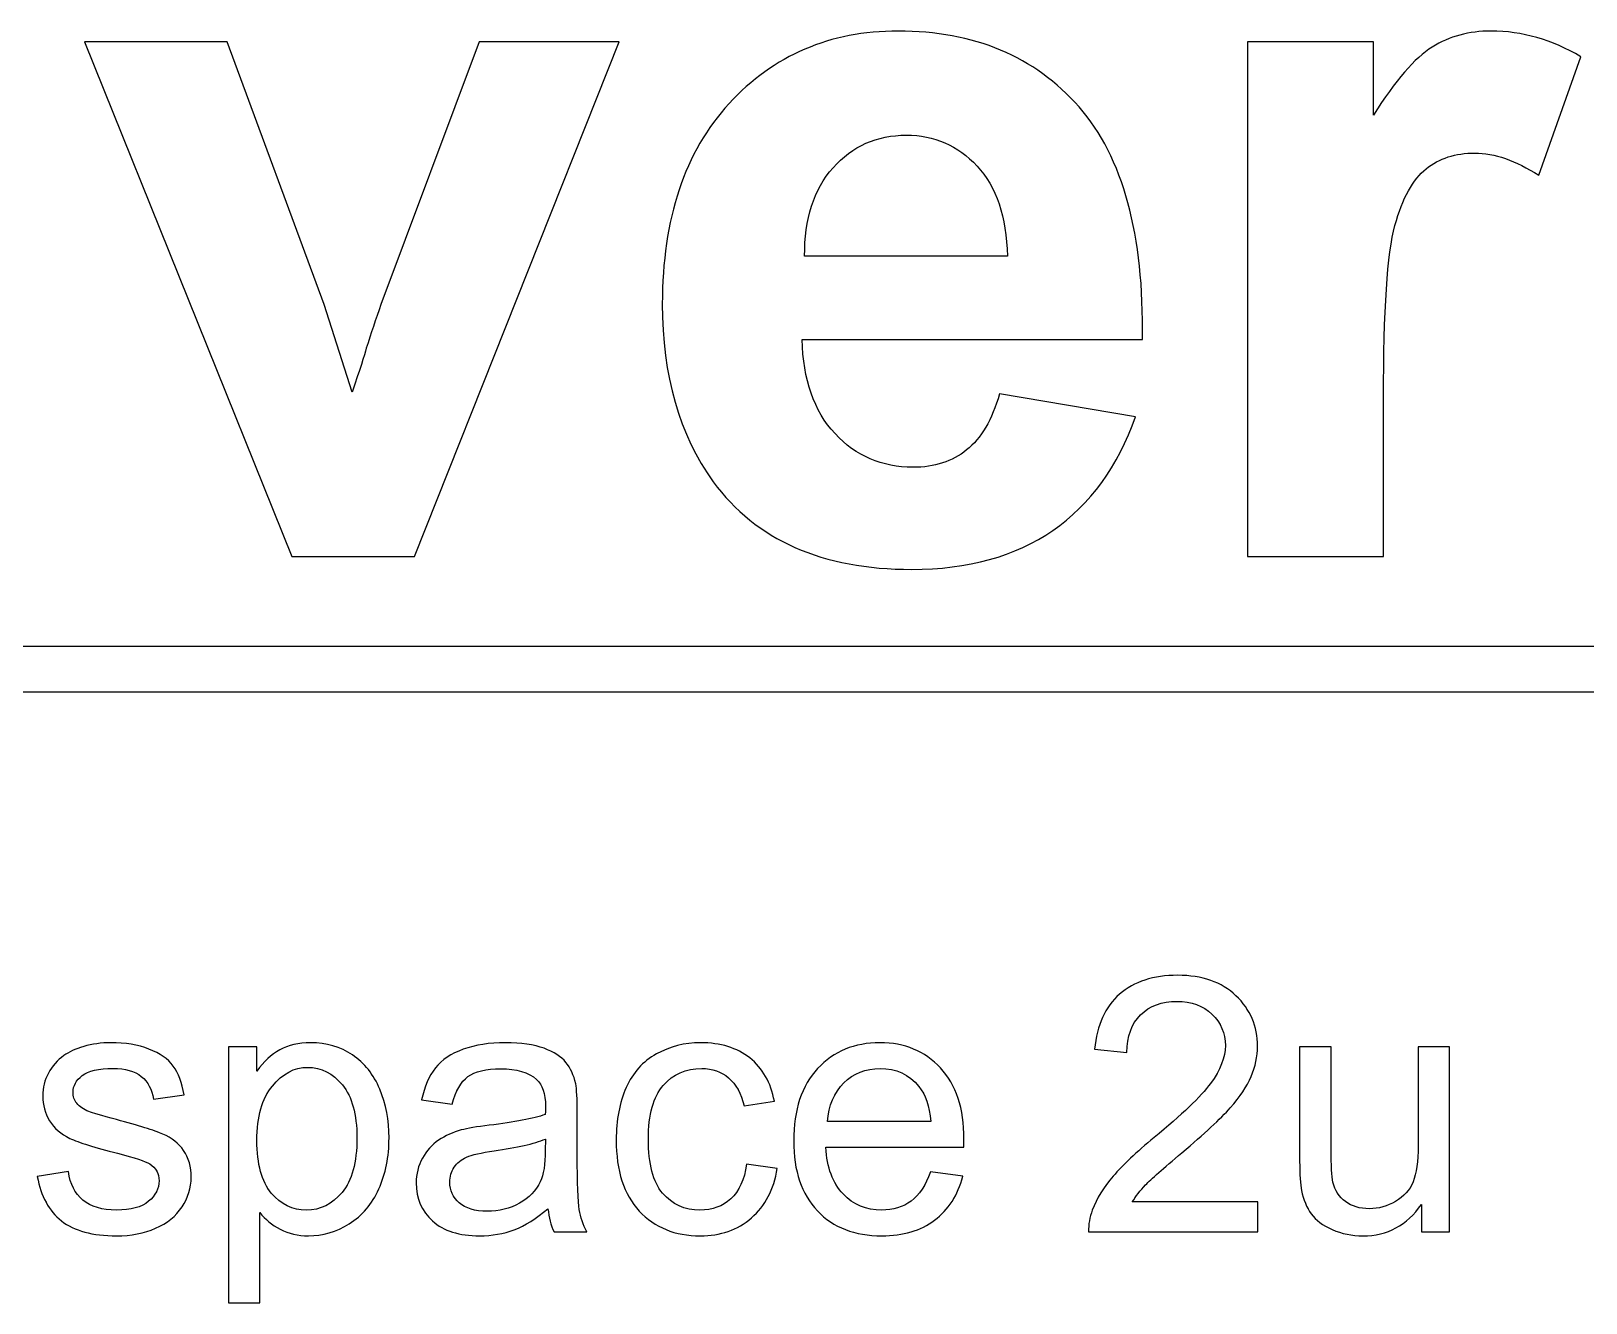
# Model space of a CAD drawing. Header units: millimetres. Extents: x -742 to 1487, y -1115 to 638.
# Drawn here: x 391.1 to 446.4, y -458.3 to -413 of the extents above; entities that cross this region are included whole.
import ezdxf

# ---------------------------------------------------------------- set-up
doc = ezdxf.new("R2010")
doc.units = ezdxf.units.MM
doc.layers.add('Layer 1', color=7, linetype='CONTINUOUS')

msp = doc.modelspace()

# ---------------------------------------------------------------- linework, layer by layer
at = {"layer": 'Layer 1', "color": 250}
for points, knots in [([(425.577, -425.922), (425.577, -425.922), (430.41, -426.733), (430.41, -426.733), (430.41, -426.733), (429.793, -428.503), (428.811, -429.849), (427.476, -430.778), (427.476, -430.778), (426.136, -431.701), (424.46, -432.166), (422.455, -432.166), (422.455, -432.166), (419.274, -432.166), (416.916, -431.125), (415.393, -429.044), (415.393, -429.044), (414.188, -427.374), (413.583, -425.269), (413.583, -422.723), (413.583, -422.723), (413.583, -419.689), (414.376, -417.308), (415.958, -415.591), (415.958, -415.591), (417.54, -413.869), (419.544, -413.01), (421.967, -413.01), (421.967, -413.01), (424.683, -413.01), (426.829, -413.91), (428.405, -415.709), (428.405, -415.709), (429.975, -417.508), (430.727, -420.266), (430.657, -423.982), (430.657, -423.982), (430.657, -423.982), (418.557, -423.982), (418.557, -423.982), (418.557, -423.982), (418.592, -425.416), (418.98, -426.533), (419.727, -427.333), (419.727, -427.333), (420.468, -428.133), (421.397, -428.532), (422.502, -428.532), (422.502, -428.532), (423.26, -428.532), (423.895, -428.327), (424.407, -427.915), (424.407, -427.915), (424.924, -427.503), (425.312, -426.839), (425.577, -425.922)], [0, 0, 0, 0, 0.066667, 0.066667, 0.066667, 0.066667, 0.133333, 0.133333, 0.133333, 0.133333, 0.2, 0.2, 0.2, 0.2, 0.266667, 0.266667, 0.266667, 0.266667, 0.333333, 0.333333, 0.333333, 0.333333, 0.4, 0.4, 0.4, 0.4, 0.466667, 0.466667, 0.466667, 0.466667, 0.533333, 0.533333, 0.533333, 0.533333, 0.6, 0.6, 0.6, 0.6, 0.666667, 0.666667, 0.666667, 0.666667, 0.733333, 0.733333, 0.733333, 0.733333, 0.8, 0.8, 0.8, 0.8, 0.866667, 0.866667, 0.866667, 0.866667, 1, 1, 1, 1]), ([(439.235, -431.707), (439.235, -431.707), (434.402, -431.707), (434.402, -431.707), (434.402, -431.707), (434.402, -431.707), (434.402, -413.398), (434.402, -413.398), (434.402, -413.398), (434.402, -413.398), (438.883, -413.398), (438.883, -413.398), (438.883, -413.398), (438.883, -413.398), (438.883, -415.997), (438.883, -415.997), (438.883, -415.997), (439.653, -414.768), (440.347, -413.963), (440.964, -413.58), (440.964, -413.58), (441.581, -413.198), (442.281, -413.01), (443.063, -413.01), (443.063, -413.01), (444.168, -413.01), (445.233, -413.316), (446.256, -413.922), (446.256, -413.922), (446.256, -413.922), (444.756, -418.143), (444.756, -418.143), (444.756, -418.143), (443.939, -417.614), (443.181, -417.349), (442.481, -417.349), (442.481, -417.349), (441.799, -417.349), (441.223, -417.537), (440.752, -417.908), (440.752, -417.908), (440.282, -418.284), (439.911, -418.954), (439.641, -419.93), (439.641, -419.93), (439.371, -420.906), (439.235, -422.953), (439.235, -426.063), (439.235, -426.063), (439.235, -426.063), (439.235, -431.707), (439.235, -431.707)], [0, 0, 0, 0, 0.071429, 0.071429, 0.071429, 0.071429, 0.142857, 0.142857, 0.142857, 0.142857, 0.214286, 0.214286, 0.214286, 0.214286, 0.285714, 0.285714, 0.285714, 0.285714, 0.357143, 0.357143, 0.357143, 0.357143, 0.428571, 0.428571, 0.428571, 0.428571, 0.5, 0.5, 0.5, 0.5, 0.571429, 0.571429, 0.571429, 0.571429, 0.642857, 0.642857, 0.642857, 0.642857, 0.714286, 0.714286, 0.714286, 0.714286, 0.785714, 0.785714, 0.785714, 0.785714, 0.857143, 0.857143, 0.857143, 0.857143, 1, 1, 1, 1]), ([(400.406, -431.707), (400.406, -431.707), (393.027, -413.398), (393.027, -413.398), (393.027, -413.398), (393.027, -413.398), (398.107, -413.398), (398.107, -413.398), (398.107, -413.398), (398.107, -413.398), (401.553, -422.741), (401.553, -422.741), (401.553, -422.741), (401.553, -422.741), (402.552, -425.863), (402.552, -425.863), (402.552, -425.863), (402.817, -425.069), (402.987, -424.546), (403.052, -424.293), (403.052, -424.293), (403.217, -423.776), (403.387, -423.258), (403.575, -422.741), (403.575, -422.741), (403.575, -422.741), (407.068, -413.398), (407.068, -413.398), (407.068, -413.398), (407.068, -413.398), (412.042, -413.398), (412.042, -413.398), (412.042, -413.398), (412.042, -413.398), (404.769, -431.707), (404.769, -431.707), (404.769, -431.707), (404.769, -431.707), (400.406, -431.707), (400.406, -431.707)], [0, 0, 0, 0, 0.090909, 0.090909, 0.090909, 0.090909, 0.181818, 0.181818, 0.181818, 0.181818, 0.272727, 0.272727, 0.272727, 0.272727, 0.363636, 0.363636, 0.363636, 0.363636, 0.454545, 0.454545, 0.454545, 0.454545, 0.545455, 0.545455, 0.545455, 0.545455, 0.636364, 0.636364, 0.636364, 0.636364, 0.727273, 0.727273, 0.727273, 0.727273, 0.818182, 0.818182, 0.818182, 0.818182, 1, 1, 1, 1]), ([(425.859, -421.018), (425.824, -419.613), (425.465, -418.543), (424.777, -417.814), (424.777, -417.814), (424.089, -417.079), (423.255, -416.714), (422.267, -416.714), (422.267, -416.714), (421.214, -416.714), (420.344, -417.102), (419.656, -417.873), (419.656, -417.873), (418.968, -418.643), (418.633, -419.695), (418.645, -421.018), (418.645, -421.018), (418.645, -421.018), (425.859, -421.018), (425.859, -421.018)], [0, 0, 0, 0, 0.166667, 0.166667, 0.166667, 0.166667, 0.333333, 0.333333, 0.333333, 0.333333, 0.5, 0.5, 0.5, 0.5, 0.666667, 0.666667, 0.666667, 0.666667, 1, 1, 1, 1]), ([(336.007, -434.914), (336.007, -434.914), (494.845, -434.914), (494.845, -434.914), (494.845, -434.914), (494.845, -434.914), (494.845, -436.518), (494.845, -436.518), (494.845, -436.518), (494.845, -436.518), (336.007, -436.518), (336.007, -436.518), (336.007, -436.518), (336.007, -436.518), (336.007, -434.914), (336.007, -434.914)], [0, 0, 0, 0, 0.2, 0.2, 0.2, 0.2, 0.4, 0.4, 0.4, 0.4, 0.6, 0.6, 0.6, 0.6, 1, 1, 1, 1]), ([(434.765, -454.673), (434.765, -454.673), (434.765, -455.74), (434.765, -455.74), (434.765, -455.74), (434.765, -455.74), (428.745, -455.74), (428.745, -455.74), (428.745, -455.74), (428.737, -455.471), (428.781, -455.213), (428.877, -454.963), (428.877, -454.963), (429.031, -454.555), (429.279, -454.151), (429.62, -453.755), (429.62, -453.755), (429.96, -453.359), (430.447, -452.902), (431.08, -452.383), (431.08, -452.383), (432.064, -451.572), (432.733, -450.931), (433.083, -450.457), (433.083, -450.457), (433.434, -449.983), (433.61, -449.534), (433.61, -449.111), (433.61, -449.111), (433.61, -448.668), (433.451, -448.296), (433.133, -447.991), (433.133, -447.991), (432.816, -447.688), (432.401, -447.536), (431.891, -447.536), (431.891, -447.536), (431.351, -447.536), (430.919, -447.697), (430.595, -448.019), (430.595, -448.019), (430.272, -448.338), (430.109, -448.783), (430.104, -449.352), (430.104, -449.352), (430.104, -449.352), (428.961, -449.238), (428.961, -449.238), (428.961, -449.238), (429.04, -448.383), (429.336, -447.731), (429.848, -447.282), (429.848, -447.282), (430.363, -446.833), (431.051, -446.609), (431.916, -446.609), (431.916, -446.609), (432.788, -446.609), (433.48, -446.85), (433.988, -447.335), (433.988, -447.335), (434.499, -447.82), (434.753, -448.421), (434.753, -449.136), (434.753, -449.136), (434.753, -449.5), (434.678, -449.858), (434.528, -450.209), (434.528, -450.209), (434.38, -450.563), (434.132, -450.933), (433.787, -451.323), (433.787, -451.323), (433.44, -451.71), (432.867, -452.246), (432.067, -452.923), (432.067, -452.923), (431.396, -453.486), (430.964, -453.867), (430.773, -454.068), (430.773, -454.068), (430.583, -454.269), (430.426, -454.47), (430.301, -454.673), (430.301, -454.673), (430.301, -454.673), (434.765, -454.673), (434.765, -454.673)], [0, 0, 0, 0, 0.043478, 0.043478, 0.043478, 0.043478, 0.086957, 0.086957, 0.086957, 0.086957, 0.130435, 0.130435, 0.130435, 0.130435, 0.173913, 0.173913, 0.173913, 0.173913, 0.217391, 0.217391, 0.217391, 0.217391, 0.26087, 0.26087, 0.26087, 0.26087, 0.304348, 0.304348, 0.304348, 0.304348, 0.347826, 0.347826, 0.347826, 0.347826, 0.391304, 0.391304, 0.391304, 0.391304, 0.434783, 0.434783, 0.434783, 0.434783, 0.478261, 0.478261, 0.478261, 0.478261, 0.521739, 0.521739, 0.521739, 0.521739, 0.565217, 0.565217, 0.565217, 0.565217, 0.608696, 0.608696, 0.608696, 0.608696, 0.652174, 0.652174, 0.652174, 0.652174, 0.695652, 0.695652, 0.695652, 0.695652, 0.73913, 0.73913, 0.73913, 0.73913, 0.782609, 0.782609, 0.782609, 0.782609, 0.826087, 0.826087, 0.826087, 0.826087, 0.869565, 0.869565, 0.869565, 0.869565, 0.913043, 0.913043, 0.913043, 0.913043, 1, 1, 1, 1]), ([(391.352, -453.772), (391.352, -453.772), (392.457, -453.594), (392.457, -453.594), (392.457, -453.594), (392.519, -454.036), (392.692, -454.375), (392.976, -454.612), (392.976, -454.612), (393.26, -454.847), (393.658, -454.965), (394.166, -454.965), (394.166, -454.965), (394.68, -454.965), (395.061, -454.862), (395.311, -454.652), (395.311, -454.652), (395.558, -454.445), (395.683, -454.199), (395.683, -453.918), (395.683, -453.918), (395.683, -453.666), (395.571, -453.467), (395.349, -453.323), (395.349, -453.323), (395.192, -453.223), (394.811, -453.099), (394.206, -452.944), (394.206, -452.944), (393.389, -452.739), (392.824, -452.561), (392.506, -452.411), (392.506, -452.411), (392.191, -452.258), (391.951, -452.051), (391.788, -451.784), (391.788, -451.784), (391.626, -451.52), (391.543, -451.225), (391.543, -450.904), (391.543, -450.904), (391.543, -450.609), (391.611, -450.338), (391.744, -450.089), (391.744, -450.089), (391.88, -449.839), (392.062, -449.631), (392.292, -449.466), (392.292, -449.466), (392.466, -449.339), (392.703, -449.231), (393.001, -449.142), (393.001, -449.142), (393.302, -449.054), (393.622, -449.009), (393.964, -449.009), (393.964, -449.009), (394.481, -449.009), (394.934, -449.083), (395.323, -449.234), (395.323, -449.234), (395.715, -449.382), (396.003, -449.585), (396.189, -449.839), (396.189, -449.839), (396.373, -450.095), (396.502, -450.436), (396.572, -450.863), (396.572, -450.863), (396.572, -450.863), (395.48, -451.016), (395.48, -451.016), (395.48, -451.016), (395.431, -450.673), (395.287, -450.404), (395.05, -450.211), (395.05, -450.211), (394.813, -450.019), (394.479, -449.924), (394.045, -449.924), (394.045, -449.924), (393.535, -449.924), (393.169, -450.008), (392.951, -450.178), (392.951, -450.178), (392.733, -450.347), (392.622, -450.546), (392.622, -450.772), (392.622, -450.772), (392.622, -450.916), (392.667, -451.047), (392.758, -451.164), (392.758, -451.164), (392.849, -451.282), (392.991, -451.382), (393.185, -451.46), (393.185, -451.46), (393.298, -451.503), (393.624, -451.598), (394.17, -451.746), (394.17, -451.746), (394.957, -451.956), (395.507, -452.129), (395.821, -452.262), (395.821, -452.262), (396.134, -452.396), (396.38, -452.593), (396.557, -452.847), (396.557, -452.847), (396.737, -453.103), (396.826, -453.42), (396.826, -453.801), (396.826, -453.801), (396.826, -454.172), (396.718, -454.521), (396.5, -454.849), (396.5, -454.849), (396.282, -455.177), (395.969, -455.431), (395.56, -455.611), (395.56, -455.611), (395.15, -455.791), (394.686, -455.88), (394.17, -455.88), (394.17, -455.88), (393.315, -455.88), (392.661, -455.702), (392.212, -455.349), (392.212, -455.349), (391.763, -454.993), (391.477, -454.468), (391.352, -453.772)], [0, 0, 0, 0, 0.029412, 0.029412, 0.029412, 0.029412, 0.058824, 0.058824, 0.058824, 0.058824, 0.088235, 0.088235, 0.088235, 0.088235, 0.117647, 0.117647, 0.117647, 0.117647, 0.147059, 0.147059, 0.147059, 0.147059, 0.176471, 0.176471, 0.176471, 0.176471, 0.205882, 0.205882, 0.205882, 0.205882, 0.235294, 0.235294, 0.235294, 0.235294, 0.264706, 0.264706, 0.264706, 0.264706, 0.294118, 0.294118, 0.294118, 0.294118, 0.323529, 0.323529, 0.323529, 0.323529, 0.352941, 0.352941, 0.352941, 0.352941, 0.382353, 0.382353, 0.382353, 0.382353, 0.411765, 0.411765, 0.411765, 0.411765, 0.441176, 0.441176, 0.441176, 0.441176, 0.470588, 0.470588, 0.470588, 0.470588, 0.5, 0.5, 0.5, 0.5, 0.529412, 0.529412, 0.529412, 0.529412, 0.558824, 0.558824, 0.558824, 0.558824, 0.588235, 0.588235, 0.588235, 0.588235, 0.617647, 0.617647, 0.617647, 0.617647, 0.647059, 0.647059, 0.647059, 0.647059, 0.676471, 0.676471, 0.676471, 0.676471, 0.705882, 0.705882, 0.705882, 0.705882, 0.735294, 0.735294, 0.735294, 0.735294, 0.764706, 0.764706, 0.764706, 0.764706, 0.794118, 0.794118, 0.794118, 0.794118, 0.823529, 0.823529, 0.823529, 0.823529, 0.852941, 0.852941, 0.852941, 0.852941, 0.882353, 0.882353, 0.882353, 0.882353, 0.911765, 0.911765, 0.911765, 0.911765, 0.941176, 0.941176, 0.941176, 0.941176, 1, 1, 1, 1]), ([(398.147, -458.267), (398.147, -458.267), (398.147, -449.149), (398.147, -449.149), (398.147, -449.149), (398.147, -449.149), (399.163, -449.149), (399.163, -449.149), (399.163, -449.149), (399.163, -449.149), (399.163, -450.015), (399.163, -450.015), (399.163, -450.015), (399.402, -449.68), (399.673, -449.428), (399.976, -449.261), (399.976, -449.261), (400.276, -449.094), (400.643, -449.009), (401.072, -449.009), (401.072, -449.009), (401.635, -449.009), (402.131, -449.153), (402.56, -449.443), (402.56, -449.443), (402.99, -449.731), (403.314, -450.139), (403.534, -450.664), (403.534, -450.664), (403.752, -451.191), (403.862, -451.767), (403.862, -452.396), (403.862, -452.396), (403.862, -453.067), (403.741, -453.672), (403.5, -454.212), (403.5, -454.212), (403.259, -454.75), (402.907, -455.162), (402.446, -455.45), (402.446, -455.45), (401.987, -455.736), (401.502, -455.88), (400.994, -455.88), (400.994, -455.88), (400.621, -455.88), (400.287, -455.802), (399.993, -455.645), (399.993, -455.645), (399.696, -455.488), (399.455, -455.291), (399.265, -455.052), (399.265, -455.052), (399.265, -455.052), (399.265, -458.267), (399.265, -458.267), (399.265, -458.267), (399.265, -458.267), (398.147, -458.267), (398.147, -458.267)], [0, 0, 0, 0, 0.0625, 0.0625, 0.0625, 0.0625, 0.125, 0.125, 0.125, 0.125, 0.1875, 0.1875, 0.1875, 0.1875, 0.25, 0.25, 0.25, 0.25, 0.3125, 0.3125, 0.3125, 0.3125, 0.375, 0.375, 0.375, 0.375, 0.4375, 0.4375, 0.4375, 0.4375, 0.5, 0.5, 0.5, 0.5, 0.5625, 0.5625, 0.5625, 0.5625, 0.625, 0.625, 0.625, 0.625, 0.6875, 0.6875, 0.6875, 0.6875, 0.75, 0.75, 0.75, 0.75, 0.8125, 0.8125, 0.8125, 0.8125, 0.875, 0.875, 0.875, 0.875, 1, 1, 1, 1]), ([(409.516, -454.915), (409.101, -455.268), (408.701, -455.516), (408.318, -455.662), (408.318, -455.662), (407.934, -455.808), (407.524, -455.88), (407.084, -455.88), (407.084, -455.88), (406.36, -455.88), (405.803, -455.704), (405.413, -455.351), (405.413, -455.351), (405.024, -454.999), (404.829, -454.548), (404.829, -454), (404.829, -454), (404.829, -453.679), (404.903, -453.384), (405.049, -453.118), (405.049, -453.118), (405.198, -452.851), (405.39, -452.639), (405.627, -452.478), (405.627, -452.478), (405.866, -452.317), (406.133, -452.195), (406.432, -452.112), (406.432, -452.112), (406.652, -452.055), (406.984, -452), (407.426, -451.945), (407.426, -451.945), (408.328, -451.839), (408.995, -451.71), (409.42, -451.562), (409.42, -451.562), (409.425, -451.409), (409.427, -451.312), (409.427, -451.272), (409.427, -451.272), (409.427, -450.819), (409.321, -450.499), (409.109, -450.313), (409.109, -450.313), (408.823, -450.061), (408.398, -449.936), (407.835, -449.936), (407.835, -449.936), (407.308, -449.936), (406.918, -450.029), (406.669, -450.214), (406.669, -450.214), (406.417, -450.398), (406.233, -450.724), (406.112, -451.194), (406.112, -451.194), (406.112, -451.194), (405.02, -451.041), (405.02, -451.041), (405.02, -451.041), (405.119, -450.573), (405.282, -450.194), (405.511, -449.907), (405.511, -449.907), (405.739, -449.619), (406.07, -449.399), (406.501, -449.242), (406.501, -449.242), (406.931, -449.087), (407.433, -449.009), (408, -449.009), (408, -449.009), (408.563, -449.009), (409.022, -449.075), (409.376, -449.208), (409.376, -449.208), (409.727, -449.341), (409.988, -449.507), (410.153, -449.708), (410.153, -449.708), (410.318, -449.909), (410.434, -450.163), (410.502, -450.47), (410.502, -450.47), (410.538, -450.66), (410.557, -451.003), (410.557, -451.496), (410.557, -451.496), (410.557, -451.496), (410.557, -452.978), (410.557, -452.978), (410.557, -452.978), (410.557, -454.013), (410.58, -454.667), (410.627, -454.944), (410.627, -454.944), (410.671, -455.222), (410.764, -455.486), (410.9, -455.74), (410.9, -455.74), (410.9, -455.74), (409.731, -455.74), (409.731, -455.74), (409.731, -455.74), (409.619, -455.505), (409.547, -455.23), (409.516, -454.915)], [0, 0, 0, 0, 0.035714, 0.035714, 0.035714, 0.035714, 0.071429, 0.071429, 0.071429, 0.071429, 0.107143, 0.107143, 0.107143, 0.107143, 0.142857, 0.142857, 0.142857, 0.142857, 0.178571, 0.178571, 0.178571, 0.178571, 0.214286, 0.214286, 0.214286, 0.214286, 0.25, 0.25, 0.25, 0.25, 0.285714, 0.285714, 0.285714, 0.285714, 0.321429, 0.321429, 0.321429, 0.321429, 0.357143, 0.357143, 0.357143, 0.357143, 0.392857, 0.392857, 0.392857, 0.392857, 0.428571, 0.428571, 0.428571, 0.428571, 0.464286, 0.464286, 0.464286, 0.464286, 0.5, 0.5, 0.5, 0.5, 0.535714, 0.535714, 0.535714, 0.535714, 0.571429, 0.571429, 0.571429, 0.571429, 0.607143, 0.607143, 0.607143, 0.607143, 0.642857, 0.642857, 0.642857, 0.642857, 0.678571, 0.678571, 0.678571, 0.678571, 0.714286, 0.714286, 0.714286, 0.714286, 0.75, 0.75, 0.75, 0.75, 0.785714, 0.785714, 0.785714, 0.785714, 0.821429, 0.821429, 0.821429, 0.821429, 0.857143, 0.857143, 0.857143, 0.857143, 0.892857, 0.892857, 0.892857, 0.892857, 0.928571, 0.928571, 0.928571, 0.928571, 1, 1, 1, 1]), ([(416.579, -453.327), (416.579, -453.327), (417.671, -453.48), (417.671, -453.48), (417.671, -453.48), (417.55, -454.231), (417.246, -454.817), (416.752, -455.243), (416.752, -455.243), (416.259, -455.668), (415.652, -455.88), (414.934, -455.88), (414.934, -455.88), (414.035, -455.88), (413.311, -455.586), (412.765, -454.997), (412.765, -454.997), (412.216, -454.409), (411.943, -453.566), (411.943, -452.47), (411.943, -452.47), (411.943, -451.759), (412.062, -451.139), (412.297, -450.605), (412.297, -450.605), (412.532, -450.074), (412.89, -449.674), (413.372, -449.409), (413.372, -449.409), (413.853, -449.142), (414.375, -449.009), (414.943, -449.009), (414.943, -449.009), (415.656, -449.009), (416.242, -449.189), (416.695, -449.551), (416.695, -449.551), (417.15, -449.913), (417.442, -450.427), (417.569, -451.092), (417.569, -451.092), (417.569, -451.092), (416.49, -451.257), (416.49, -451.257), (416.49, -451.257), (416.386, -450.815), (416.204, -450.482), (415.94, -450.258), (415.94, -450.258), (415.677, -450.036), (415.36, -449.924), (414.987, -449.924), (414.987, -449.924), (414.424, -449.924), (413.967, -450.125), (413.613, -450.527), (413.613, -450.527), (413.262, -450.931), (413.086, -451.566), (413.086, -452.438), (413.086, -452.438), (413.086, -453.323), (413.256, -453.964), (413.594, -454.364), (413.594, -454.364), (413.935, -454.764), (414.378, -454.965), (414.922, -454.965), (414.922, -454.965), (415.362, -454.965), (415.728, -454.832), (416.02, -454.563), (416.02, -454.563), (416.314, -454.297), (416.501, -453.884), (416.579, -453.327)], [0, 0, 0, 0, 0.05, 0.05, 0.05, 0.05, 0.1, 0.1, 0.1, 0.1, 0.15, 0.15, 0.15, 0.15, 0.2, 0.2, 0.2, 0.2, 0.25, 0.25, 0.25, 0.25, 0.3, 0.3, 0.3, 0.3, 0.35, 0.35, 0.35, 0.35, 0.4, 0.4, 0.4, 0.4, 0.45, 0.45, 0.45, 0.45, 0.5, 0.5, 0.5, 0.5, 0.55, 0.55, 0.55, 0.55, 0.6, 0.6, 0.6, 0.6, 0.65, 0.65, 0.65, 0.65, 0.7, 0.7, 0.7, 0.7, 0.75, 0.75, 0.75, 0.75, 0.8, 0.8, 0.8, 0.8, 0.85, 0.85, 0.85, 0.85, 0.9, 0.9, 0.9, 0.9, 1, 1, 1, 1]), ([(423.119, -453.607), (423.119, -453.607), (424.275, -453.759), (424.275, -453.759), (424.275, -453.759), (424.095, -454.43), (423.759, -454.953), (423.268, -455.323), (423.268, -455.323), (422.776, -455.694), (422.15, -455.88), (421.386, -455.88), (421.386, -455.88), (420.425, -455.88), (419.663, -455.584), (419.1, -454.991), (419.1, -454.991), (418.537, -454.4), (418.255, -453.568), (418.255, -452.5), (418.255, -452.5), (418.255, -451.395), (418.539, -450.535), (419.108, -449.926), (419.108, -449.926), (419.678, -449.314), (420.416, -449.009), (421.324, -449.009), (421.324, -449.009), (422.203, -449.009), (422.92, -449.308), (423.477, -449.907), (423.477, -449.907), (424.034, -450.506), (424.313, -451.348), (424.313, -452.434), (424.313, -452.434), (424.313, -452.5), (424.311, -452.599), (424.307, -452.73), (424.307, -452.73), (424.307, -452.73), (419.398, -452.73), (419.398, -452.73), (419.398, -452.73), (419.441, -453.452), (419.644, -454.007), (420.012, -454.39), (420.012, -454.39), (420.378, -454.773), (420.838, -454.965), (421.386, -454.965), (421.386, -454.965), (421.794, -454.965), (422.144, -454.857), (422.431, -454.642), (422.431, -454.642), (422.721, -454.426), (422.95, -454.081), (423.119, -453.607)], [0, 0, 0, 0, 0.0625, 0.0625, 0.0625, 0.0625, 0.125, 0.125, 0.125, 0.125, 0.1875, 0.1875, 0.1875, 0.1875, 0.25, 0.25, 0.25, 0.25, 0.3125, 0.3125, 0.3125, 0.3125, 0.375, 0.375, 0.375, 0.375, 0.4375, 0.4375, 0.4375, 0.4375, 0.5, 0.5, 0.5, 0.5, 0.5625, 0.5625, 0.5625, 0.5625, 0.625, 0.625, 0.625, 0.625, 0.6875, 0.6875, 0.6875, 0.6875, 0.75, 0.75, 0.75, 0.75, 0.8125, 0.8125, 0.8125, 0.8125, 0.875, 0.875, 0.875, 0.875, 1, 1, 1, 1]), ([(440.584, -455.74), (440.584, -455.74), (440.584, -454.76), (440.584, -454.76), (440.584, -454.76), (440.072, -455.507), (439.377, -455.88), (438.499, -455.88), (438.499, -455.88), (438.112, -455.88), (437.75, -455.806), (437.413, -455.658), (437.413, -455.658), (437.077, -455.507), (436.827, -455.321), (436.664, -455.097), (436.664, -455.097), (436.501, -454.87), (436.387, -454.595), (436.321, -454.269), (436.321, -454.269), (436.277, -454.049), (436.253, -453.702), (436.253, -453.228), (436.253, -453.228), (436.253, -453.228), (436.253, -449.149), (436.253, -449.149), (436.253, -449.149), (436.253, -449.149), (437.371, -449.149), (437.371, -449.149), (437.371, -449.149), (437.371, -449.149), (437.371, -452.796), (437.371, -452.796), (437.371, -452.796), (437.371, -453.378), (437.394, -453.772), (437.439, -453.973), (437.439, -453.973), (437.508, -454.267), (437.657, -454.496), (437.885, -454.663), (437.885, -454.663), (438.112, -454.83), (438.391, -454.915), (438.726, -454.915), (438.726, -454.915), (439.06, -454.915), (439.373, -454.83), (439.665, -454.659), (439.665, -454.659), (439.957, -454.487), (440.165, -454.252), (440.288, -453.958), (440.288, -453.958), (440.408, -453.664), (440.47, -453.234), (440.47, -452.673), (440.47, -452.673), (440.47, -452.673), (440.47, -449.149), (440.47, -449.149), (440.47, -449.149), (440.47, -449.149), (441.587, -449.149), (441.587, -449.149), (441.587, -449.149), (441.587, -449.149), (441.587, -455.74), (441.587, -455.74), (441.587, -455.74), (441.587, -455.74), (440.584, -455.74), (440.584, -455.74)], [0, 0, 0, 0, 0.05, 0.05, 0.05, 0.05, 0.1, 0.1, 0.1, 0.1, 0.15, 0.15, 0.15, 0.15, 0.2, 0.2, 0.2, 0.2, 0.25, 0.25, 0.25, 0.25, 0.3, 0.3, 0.3, 0.3, 0.35, 0.35, 0.35, 0.35, 0.4, 0.4, 0.4, 0.4, 0.45, 0.45, 0.45, 0.45, 0.5, 0.5, 0.5, 0.5, 0.55, 0.55, 0.55, 0.55, 0.6, 0.6, 0.6, 0.6, 0.65, 0.65, 0.65, 0.65, 0.7, 0.7, 0.7, 0.7, 0.75, 0.75, 0.75, 0.75, 0.8, 0.8, 0.8, 0.8, 0.85, 0.85, 0.85, 0.85, 0.9, 0.9, 0.9, 0.9, 1, 1, 1, 1]), ([(399.163, -452.485), (399.163, -453.329), (399.334, -453.954), (399.675, -454.358), (399.675, -454.358), (400.018, -454.762), (400.433, -454.965), (400.92, -454.965), (400.92, -454.965), (401.415, -454.965), (401.838, -454.756), (402.19, -454.337), (402.19, -454.337), (402.543, -453.918), (402.719, -453.27), (402.719, -452.392), (402.719, -452.392), (402.719, -451.553), (402.548, -450.927), (402.202, -450.51), (402.202, -450.51), (401.857, -450.093), (401.447, -449.885), (400.968, -449.885), (400.968, -449.885), (400.494, -449.885), (400.075, -450.108), (399.711, -450.55), (399.711, -450.55), (399.345, -450.995), (399.163, -451.638), (399.163, -452.485)], [0, 0, 0, 0, 0.111111, 0.111111, 0.111111, 0.111111, 0.222222, 0.222222, 0.222222, 0.222222, 0.333333, 0.333333, 0.333333, 0.333333, 0.444444, 0.444444, 0.444444, 0.444444, 0.555556, 0.555556, 0.555556, 0.555556, 0.666667, 0.666667, 0.666667, 0.666667, 0.777778, 0.777778, 0.777778, 0.777778, 1, 1, 1, 1]), ([(419.462, -451.816), (419.462, -451.816), (423.132, -451.816), (423.132, -451.816), (423.132, -451.816), (423.083, -451.261), (422.942, -450.846), (422.711, -450.569), (422.711, -450.569), (422.357, -450.139), (421.896, -449.924), (421.331, -449.924), (421.331, -449.924), (420.819, -449.924), (420.389, -450.095), (420.04, -450.438), (420.04, -450.438), (419.692, -450.781), (419.5, -451.24), (419.462, -451.816)], [0, 0, 0, 0, 0.166667, 0.166667, 0.166667, 0.166667, 0.333333, 0.333333, 0.333333, 0.333333, 0.5, 0.5, 0.5, 0.5, 0.666667, 0.666667, 0.666667, 0.666667, 1, 1, 1, 1]), ([(409.427, -452.438), (409.02, -452.603), (408.411, -452.743), (407.598, -452.857), (407.598, -452.857), (407.136, -452.923), (406.81, -452.997), (406.62, -453.079), (406.62, -453.079), (406.429, -453.162), (406.283, -453.283), (406.18, -453.439), (406.18, -453.439), (406.076, -453.598), (406.023, -453.774), (406.023, -453.968), (406.023, -453.968), (406.023, -454.263), (406.135, -454.51), (406.362, -454.707), (406.362, -454.707), (406.588, -454.904), (406.918, -455.004), (407.352, -455.004), (407.352, -455.004), (407.782, -455.004), (408.165, -454.91), (408.502, -454.722), (408.502, -454.722), (408.836, -454.536), (409.084, -454.28), (409.24, -453.956), (409.24, -453.956), (409.361, -453.704), (409.42, -453.333), (409.42, -452.845), (409.42, -452.845), (409.42, -452.845), (409.427, -452.438), (409.427, -452.438)], [0, 0, 0, 0, 0.090909, 0.090909, 0.090909, 0.090909, 0.181818, 0.181818, 0.181818, 0.181818, 0.272727, 0.272727, 0.272727, 0.272727, 0.363636, 0.363636, 0.363636, 0.363636, 0.454545, 0.454545, 0.454545, 0.454545, 0.545455, 0.545455, 0.545455, 0.545455, 0.636364, 0.636364, 0.636364, 0.636364, 0.727273, 0.727273, 0.727273, 0.727273, 0.818182, 0.818182, 0.818182, 0.818182, 1, 1, 1, 1])]:
    msp.add_open_spline(points, degree=3, knots=knots, dxfattribs=at)
at = {"layer": 'Layer 1', "color": 250, "lineweight": 9}
for points, knots in [([(434.765, -454.673), (434.765, -454.673), (434.765, -455.74), (434.765, -455.74), (434.765, -455.74), (434.765, -455.74), (428.745, -455.74), (428.745, -455.74), (428.745, -455.74), (428.737, -455.471), (428.781, -455.213), (428.877, -454.963), (428.877, -454.963), (429.031, -454.555), (429.279, -454.151), (429.62, -453.755), (429.62, -453.755), (429.96, -453.359), (430.447, -452.902), (431.08, -452.383), (431.08, -452.383), (432.064, -451.572), (432.733, -450.931), (433.083, -450.457), (433.083, -450.457), (433.434, -449.983), (433.61, -449.534), (433.61, -449.111), (433.61, -449.111), (433.61, -448.668), (433.451, -448.296), (433.133, -447.991), (433.133, -447.991), (432.816, -447.688), (432.401, -447.536), (431.891, -447.536), (431.891, -447.536), (431.351, -447.536), (430.919, -447.697), (430.595, -448.019), (430.595, -448.019), (430.272, -448.338), (430.109, -448.783), (430.104, -449.352), (430.104, -449.352), (430.104, -449.352), (428.961, -449.238), (428.961, -449.238), (428.961, -449.238), (429.04, -448.383), (429.336, -447.731), (429.848, -447.282), (429.848, -447.282), (430.363, -446.833), (431.051, -446.609), (431.916, -446.609), (431.916, -446.609), (432.788, -446.609), (433.48, -446.85), (433.988, -447.335), (433.988, -447.335), (434.499, -447.82), (434.753, -448.421), (434.753, -449.136), (434.753, -449.136), (434.753, -449.5), (434.678, -449.858), (434.528, -450.209), (434.528, -450.209), (434.38, -450.563), (434.132, -450.933), (433.787, -451.323), (433.787, -451.323), (433.44, -451.71), (432.867, -452.246), (432.067, -452.923), (432.067, -452.923), (431.396, -453.486), (430.964, -453.867), (430.773, -454.068), (430.773, -454.068), (430.583, -454.269), (430.426, -454.47), (430.301, -454.673), (430.301, -454.673), (430.301, -454.673), (434.765, -454.673), (434.765, -454.673)], [0, 0, 0, 0, 0.043478, 0.043478, 0.043478, 0.043478, 0.086957, 0.086957, 0.086957, 0.086957, 0.130435, 0.130435, 0.130435, 0.130435, 0.173913, 0.173913, 0.173913, 0.173913, 0.217391, 0.217391, 0.217391, 0.217391, 0.26087, 0.26087, 0.26087, 0.26087, 0.304348, 0.304348, 0.304348, 0.304348, 0.347826, 0.347826, 0.347826, 0.347826, 0.391304, 0.391304, 0.391304, 0.391304, 0.434783, 0.434783, 0.434783, 0.434783, 0.478261, 0.478261, 0.478261, 0.478261, 0.521739, 0.521739, 0.521739, 0.521739, 0.565217, 0.565217, 0.565217, 0.565217, 0.608696, 0.608696, 0.608696, 0.608696, 0.652174, 0.652174, 0.652174, 0.652174, 0.695652, 0.695652, 0.695652, 0.695652, 0.73913, 0.73913, 0.73913, 0.73913, 0.782609, 0.782609, 0.782609, 0.782609, 0.826087, 0.826087, 0.826087, 0.826087, 0.869565, 0.869565, 0.869565, 0.869565, 0.913043, 0.913043, 0.913043, 0.913043, 1, 1, 1, 1]), ([(391.352, -453.772), (391.352, -453.772), (392.457, -453.594), (392.457, -453.594), (392.457, -453.594), (392.519, -454.036), (392.692, -454.375), (392.976, -454.612), (392.976, -454.612), (393.26, -454.847), (393.658, -454.965), (394.166, -454.965), (394.166, -454.965), (394.68, -454.965), (395.061, -454.862), (395.311, -454.652), (395.311, -454.652), (395.558, -454.445), (395.683, -454.199), (395.683, -453.918), (395.683, -453.918), (395.683, -453.666), (395.571, -453.467), (395.349, -453.323), (395.349, -453.323), (395.192, -453.223), (394.811, -453.099), (394.206, -452.944), (394.206, -452.944), (393.389, -452.739), (392.824, -452.561), (392.506, -452.411), (392.506, -452.411), (392.191, -452.258), (391.951, -452.051), (391.788, -451.784), (391.788, -451.784), (391.626, -451.52), (391.543, -451.225), (391.543, -450.904), (391.543, -450.904), (391.543, -450.609), (391.611, -450.338), (391.744, -450.089), (391.744, -450.089), (391.88, -449.839), (392.062, -449.631), (392.292, -449.466), (392.292, -449.466), (392.466, -449.339), (392.703, -449.231), (393.001, -449.142), (393.001, -449.142), (393.302, -449.054), (393.622, -449.009), (393.964, -449.009), (393.964, -449.009), (394.481, -449.009), (394.934, -449.083), (395.323, -449.234), (395.323, -449.234), (395.715, -449.382), (396.003, -449.585), (396.189, -449.839), (396.189, -449.839), (396.373, -450.095), (396.502, -450.436), (396.572, -450.863), (396.572, -450.863), (396.572, -450.863), (395.48, -451.016), (395.48, -451.016), (395.48, -451.016), (395.431, -450.673), (395.287, -450.404), (395.05, -450.211), (395.05, -450.211), (394.813, -450.019), (394.479, -449.924), (394.045, -449.924), (394.045, -449.924), (393.535, -449.924), (393.169, -450.008), (392.951, -450.178), (392.951, -450.178), (392.733, -450.347), (392.622, -450.546), (392.622, -450.772), (392.622, -450.772), (392.622, -450.916), (392.667, -451.047), (392.758, -451.164), (392.758, -451.164), (392.849, -451.282), (392.991, -451.382), (393.185, -451.46), (393.185, -451.46), (393.298, -451.503), (393.624, -451.598), (394.17, -451.746), (394.17, -451.746), (394.957, -451.956), (395.507, -452.129), (395.821, -452.262), (395.821, -452.262), (396.134, -452.396), (396.38, -452.593), (396.557, -452.847), (396.557, -452.847), (396.737, -453.103), (396.826, -453.42), (396.826, -453.801), (396.826, -453.801), (396.826, -454.172), (396.718, -454.521), (396.5, -454.849), (396.5, -454.849), (396.282, -455.177), (395.969, -455.431), (395.56, -455.611), (395.56, -455.611), (395.15, -455.791), (394.686, -455.88), (394.17, -455.88), (394.17, -455.88), (393.315, -455.88), (392.661, -455.702), (392.212, -455.349), (392.212, -455.349), (391.763, -454.993), (391.477, -454.468), (391.352, -453.772)], [0, 0, 0, 0, 0.029412, 0.029412, 0.029412, 0.029412, 0.058824, 0.058824, 0.058824, 0.058824, 0.088235, 0.088235, 0.088235, 0.088235, 0.117647, 0.117647, 0.117647, 0.117647, 0.147059, 0.147059, 0.147059, 0.147059, 0.176471, 0.176471, 0.176471, 0.176471, 0.205882, 0.205882, 0.205882, 0.205882, 0.235294, 0.235294, 0.235294, 0.235294, 0.264706, 0.264706, 0.264706, 0.264706, 0.294118, 0.294118, 0.294118, 0.294118, 0.323529, 0.323529, 0.323529, 0.323529, 0.352941, 0.352941, 0.352941, 0.352941, 0.382353, 0.382353, 0.382353, 0.382353, 0.411765, 0.411765, 0.411765, 0.411765, 0.441176, 0.441176, 0.441176, 0.441176, 0.470588, 0.470588, 0.470588, 0.470588, 0.5, 0.5, 0.5, 0.5, 0.529412, 0.529412, 0.529412, 0.529412, 0.558824, 0.558824, 0.558824, 0.558824, 0.588235, 0.588235, 0.588235, 0.588235, 0.617647, 0.617647, 0.617647, 0.617647, 0.647059, 0.647059, 0.647059, 0.647059, 0.676471, 0.676471, 0.676471, 0.676471, 0.705882, 0.705882, 0.705882, 0.705882, 0.735294, 0.735294, 0.735294, 0.735294, 0.764706, 0.764706, 0.764706, 0.764706, 0.794118, 0.794118, 0.794118, 0.794118, 0.823529, 0.823529, 0.823529, 0.823529, 0.852941, 0.852941, 0.852941, 0.852941, 0.882353, 0.882353, 0.882353, 0.882353, 0.911765, 0.911765, 0.911765, 0.911765, 0.941176, 0.941176, 0.941176, 0.941176, 1, 1, 1, 1]), ([(398.147, -458.267), (398.147, -458.267), (398.147, -449.149), (398.147, -449.149), (398.147, -449.149), (398.147, -449.149), (399.163, -449.149), (399.163, -449.149), (399.163, -449.149), (399.163, -449.149), (399.163, -450.015), (399.163, -450.015), (399.163, -450.015), (399.402, -449.68), (399.673, -449.428), (399.976, -449.261), (399.976, -449.261), (400.276, -449.094), (400.643, -449.009), (401.072, -449.009), (401.072, -449.009), (401.635, -449.009), (402.131, -449.153), (402.56, -449.443), (402.56, -449.443), (402.99, -449.731), (403.314, -450.139), (403.534, -450.664), (403.534, -450.664), (403.752, -451.191), (403.862, -451.767), (403.862, -452.396), (403.862, -452.396), (403.862, -453.067), (403.741, -453.672), (403.5, -454.212), (403.5, -454.212), (403.259, -454.75), (402.907, -455.162), (402.446, -455.45), (402.446, -455.45), (401.987, -455.736), (401.502, -455.88), (400.994, -455.88), (400.994, -455.88), (400.621, -455.88), (400.287, -455.802), (399.993, -455.645), (399.993, -455.645), (399.696, -455.488), (399.455, -455.291), (399.265, -455.052), (399.265, -455.052), (399.265, -455.052), (399.265, -458.267), (399.265, -458.267), (399.265, -458.267), (399.265, -458.267), (398.147, -458.267), (398.147, -458.267)], [0, 0, 0, 0, 0.0625, 0.0625, 0.0625, 0.0625, 0.125, 0.125, 0.125, 0.125, 0.1875, 0.1875, 0.1875, 0.1875, 0.25, 0.25, 0.25, 0.25, 0.3125, 0.3125, 0.3125, 0.3125, 0.375, 0.375, 0.375, 0.375, 0.4375, 0.4375, 0.4375, 0.4375, 0.5, 0.5, 0.5, 0.5, 0.5625, 0.5625, 0.5625, 0.5625, 0.625, 0.625, 0.625, 0.625, 0.6875, 0.6875, 0.6875, 0.6875, 0.75, 0.75, 0.75, 0.75, 0.8125, 0.8125, 0.8125, 0.8125, 0.875, 0.875, 0.875, 0.875, 1, 1, 1, 1]), ([(409.516, -454.915), (409.101, -455.268), (408.701, -455.516), (408.318, -455.662), (408.318, -455.662), (407.934, -455.808), (407.524, -455.88), (407.084, -455.88), (407.084, -455.88), (406.36, -455.88), (405.803, -455.704), (405.413, -455.351), (405.413, -455.351), (405.024, -454.999), (404.829, -454.548), (404.829, -454), (404.829, -454), (404.829, -453.679), (404.903, -453.384), (405.049, -453.118), (405.049, -453.118), (405.198, -452.851), (405.39, -452.639), (405.627, -452.478), (405.627, -452.478), (405.866, -452.317), (406.133, -452.195), (406.432, -452.112), (406.432, -452.112), (406.652, -452.055), (406.984, -452), (407.426, -451.945), (407.426, -451.945), (408.328, -451.839), (408.995, -451.71), (409.42, -451.562), (409.42, -451.562), (409.425, -451.409), (409.427, -451.312), (409.427, -451.272), (409.427, -451.272), (409.427, -450.819), (409.321, -450.499), (409.109, -450.313), (409.109, -450.313), (408.823, -450.061), (408.398, -449.936), (407.835, -449.936), (407.835, -449.936), (407.308, -449.936), (406.918, -450.029), (406.669, -450.214), (406.669, -450.214), (406.417, -450.398), (406.233, -450.724), (406.112, -451.194), (406.112, -451.194), (406.112, -451.194), (405.02, -451.041), (405.02, -451.041), (405.02, -451.041), (405.119, -450.573), (405.282, -450.194), (405.511, -449.907), (405.511, -449.907), (405.739, -449.619), (406.07, -449.399), (406.501, -449.242), (406.501, -449.242), (406.931, -449.087), (407.433, -449.009), (408, -449.009), (408, -449.009), (408.563, -449.009), (409.022, -449.075), (409.376, -449.208), (409.376, -449.208), (409.727, -449.341), (409.988, -449.507), (410.153, -449.708), (410.153, -449.708), (410.318, -449.909), (410.434, -450.163), (410.502, -450.47), (410.502, -450.47), (410.538, -450.66), (410.557, -451.003), (410.557, -451.496), (410.557, -451.496), (410.557, -451.496), (410.557, -452.978), (410.557, -452.978), (410.557, -452.978), (410.557, -454.013), (410.58, -454.667), (410.627, -454.944), (410.627, -454.944), (410.671, -455.222), (410.764, -455.486), (410.9, -455.74), (410.9, -455.74), (410.9, -455.74), (409.731, -455.74), (409.731, -455.74), (409.731, -455.74), (409.619, -455.505), (409.547, -455.23), (409.516, -454.915)], [0, 0, 0, 0, 0.035714, 0.035714, 0.035714, 0.035714, 0.071429, 0.071429, 0.071429, 0.071429, 0.107143, 0.107143, 0.107143, 0.107143, 0.142857, 0.142857, 0.142857, 0.142857, 0.178571, 0.178571, 0.178571, 0.178571, 0.214286, 0.214286, 0.214286, 0.214286, 0.25, 0.25, 0.25, 0.25, 0.285714, 0.285714, 0.285714, 0.285714, 0.321429, 0.321429, 0.321429, 0.321429, 0.357143, 0.357143, 0.357143, 0.357143, 0.392857, 0.392857, 0.392857, 0.392857, 0.428571, 0.428571, 0.428571, 0.428571, 0.464286, 0.464286, 0.464286, 0.464286, 0.5, 0.5, 0.5, 0.5, 0.535714, 0.535714, 0.535714, 0.535714, 0.571429, 0.571429, 0.571429, 0.571429, 0.607143, 0.607143, 0.607143, 0.607143, 0.642857, 0.642857, 0.642857, 0.642857, 0.678571, 0.678571, 0.678571, 0.678571, 0.714286, 0.714286, 0.714286, 0.714286, 0.75, 0.75, 0.75, 0.75, 0.785714, 0.785714, 0.785714, 0.785714, 0.821429, 0.821429, 0.821429, 0.821429, 0.857143, 0.857143, 0.857143, 0.857143, 0.892857, 0.892857, 0.892857, 0.892857, 0.928571, 0.928571, 0.928571, 0.928571, 1, 1, 1, 1]), ([(416.579, -453.327), (416.579, -453.327), (417.671, -453.48), (417.671, -453.48), (417.671, -453.48), (417.55, -454.231), (417.246, -454.817), (416.752, -455.243), (416.752, -455.243), (416.259, -455.668), (415.652, -455.88), (414.934, -455.88), (414.934, -455.88), (414.035, -455.88), (413.311, -455.586), (412.765, -454.997), (412.765, -454.997), (412.216, -454.409), (411.943, -453.566), (411.943, -452.47), (411.943, -452.47), (411.943, -451.759), (412.062, -451.139), (412.297, -450.605), (412.297, -450.605), (412.532, -450.074), (412.89, -449.674), (413.372, -449.409), (413.372, -449.409), (413.853, -449.142), (414.375, -449.009), (414.943, -449.009), (414.943, -449.009), (415.656, -449.009), (416.242, -449.189), (416.695, -449.551), (416.695, -449.551), (417.15, -449.913), (417.442, -450.427), (417.569, -451.092), (417.569, -451.092), (417.569, -451.092), (416.49, -451.257), (416.49, -451.257), (416.49, -451.257), (416.386, -450.815), (416.204, -450.482), (415.94, -450.258), (415.94, -450.258), (415.677, -450.036), (415.36, -449.924), (414.987, -449.924), (414.987, -449.924), (414.424, -449.924), (413.967, -450.125), (413.613, -450.527), (413.613, -450.527), (413.262, -450.931), (413.086, -451.566), (413.086, -452.438), (413.086, -452.438), (413.086, -453.323), (413.256, -453.964), (413.594, -454.364), (413.594, -454.364), (413.935, -454.764), (414.378, -454.965), (414.922, -454.965), (414.922, -454.965), (415.362, -454.965), (415.728, -454.832), (416.02, -454.563), (416.02, -454.563), (416.314, -454.297), (416.501, -453.884), (416.579, -453.327)], [0, 0, 0, 0, 0.05, 0.05, 0.05, 0.05, 0.1, 0.1, 0.1, 0.1, 0.15, 0.15, 0.15, 0.15, 0.2, 0.2, 0.2, 0.2, 0.25, 0.25, 0.25, 0.25, 0.3, 0.3, 0.3, 0.3, 0.35, 0.35, 0.35, 0.35, 0.4, 0.4, 0.4, 0.4, 0.45, 0.45, 0.45, 0.45, 0.5, 0.5, 0.5, 0.5, 0.55, 0.55, 0.55, 0.55, 0.6, 0.6, 0.6, 0.6, 0.65, 0.65, 0.65, 0.65, 0.7, 0.7, 0.7, 0.7, 0.75, 0.75, 0.75, 0.75, 0.8, 0.8, 0.8, 0.8, 0.85, 0.85, 0.85, 0.85, 0.9, 0.9, 0.9, 0.9, 1, 1, 1, 1]), ([(423.119, -453.607), (423.119, -453.607), (424.275, -453.759), (424.275, -453.759), (424.275, -453.759), (424.095, -454.43), (423.759, -454.953), (423.268, -455.323), (423.268, -455.323), (422.776, -455.694), (422.15, -455.88), (421.386, -455.88), (421.386, -455.88), (420.425, -455.88), (419.663, -455.584), (419.1, -454.991), (419.1, -454.991), (418.537, -454.4), (418.255, -453.568), (418.255, -452.5), (418.255, -452.5), (418.255, -451.395), (418.539, -450.535), (419.108, -449.926), (419.108, -449.926), (419.678, -449.314), (420.416, -449.009), (421.324, -449.009), (421.324, -449.009), (422.203, -449.009), (422.92, -449.308), (423.477, -449.907), (423.477, -449.907), (424.034, -450.506), (424.313, -451.348), (424.313, -452.434), (424.313, -452.434), (424.313, -452.5), (424.311, -452.599), (424.307, -452.73), (424.307, -452.73), (424.307, -452.73), (419.398, -452.73), (419.398, -452.73), (419.398, -452.73), (419.441, -453.452), (419.644, -454.007), (420.012, -454.39), (420.012, -454.39), (420.378, -454.773), (420.838, -454.965), (421.386, -454.965), (421.386, -454.965), (421.794, -454.965), (422.144, -454.857), (422.431, -454.642), (422.431, -454.642), (422.721, -454.426), (422.95, -454.081), (423.119, -453.607)], [0, 0, 0, 0, 0.0625, 0.0625, 0.0625, 0.0625, 0.125, 0.125, 0.125, 0.125, 0.1875, 0.1875, 0.1875, 0.1875, 0.25, 0.25, 0.25, 0.25, 0.3125, 0.3125, 0.3125, 0.3125, 0.375, 0.375, 0.375, 0.375, 0.4375, 0.4375, 0.4375, 0.4375, 0.5, 0.5, 0.5, 0.5, 0.5625, 0.5625, 0.5625, 0.5625, 0.625, 0.625, 0.625, 0.625, 0.6875, 0.6875, 0.6875, 0.6875, 0.75, 0.75, 0.75, 0.75, 0.8125, 0.8125, 0.8125, 0.8125, 0.875, 0.875, 0.875, 0.875, 1, 1, 1, 1]), ([(440.584, -455.74), (440.584, -455.74), (440.584, -454.76), (440.584, -454.76), (440.584, -454.76), (440.072, -455.507), (439.377, -455.88), (438.499, -455.88), (438.499, -455.88), (438.112, -455.88), (437.75, -455.806), (437.413, -455.658), (437.413, -455.658), (437.077, -455.507), (436.827, -455.321), (436.664, -455.097), (436.664, -455.097), (436.501, -454.87), (436.387, -454.595), (436.321, -454.269), (436.321, -454.269), (436.277, -454.049), (436.253, -453.702), (436.253, -453.228), (436.253, -453.228), (436.253, -453.228), (436.253, -449.149), (436.253, -449.149), (436.253, -449.149), (436.253, -449.149), (437.371, -449.149), (437.371, -449.149), (437.371, -449.149), (437.371, -449.149), (437.371, -452.796), (437.371, -452.796), (437.371, -452.796), (437.371, -453.378), (437.394, -453.772), (437.439, -453.973), (437.439, -453.973), (437.508, -454.267), (437.657, -454.496), (437.885, -454.663), (437.885, -454.663), (438.112, -454.83), (438.391, -454.915), (438.726, -454.915), (438.726, -454.915), (439.06, -454.915), (439.373, -454.83), (439.665, -454.659), (439.665, -454.659), (439.957, -454.487), (440.165, -454.252), (440.288, -453.958), (440.288, -453.958), (440.408, -453.664), (440.47, -453.234), (440.47, -452.673), (440.47, -452.673), (440.47, -452.673), (440.47, -449.149), (440.47, -449.149), (440.47, -449.149), (440.47, -449.149), (441.587, -449.149), (441.587, -449.149), (441.587, -449.149), (441.587, -449.149), (441.587, -455.74), (441.587, -455.74), (441.587, -455.74), (441.587, -455.74), (440.584, -455.74), (440.584, -455.74)], [0, 0, 0, 0, 0.05, 0.05, 0.05, 0.05, 0.1, 0.1, 0.1, 0.1, 0.15, 0.15, 0.15, 0.15, 0.2, 0.2, 0.2, 0.2, 0.25, 0.25, 0.25, 0.25, 0.3, 0.3, 0.3, 0.3, 0.35, 0.35, 0.35, 0.35, 0.4, 0.4, 0.4, 0.4, 0.45, 0.45, 0.45, 0.45, 0.5, 0.5, 0.5, 0.5, 0.55, 0.55, 0.55, 0.55, 0.6, 0.6, 0.6, 0.6, 0.65, 0.65, 0.65, 0.65, 0.7, 0.7, 0.7, 0.7, 0.75, 0.75, 0.75, 0.75, 0.8, 0.8, 0.8, 0.8, 0.85, 0.85, 0.85, 0.85, 0.9, 0.9, 0.9, 0.9, 1, 1, 1, 1]), ([(399.163, -452.485), (399.163, -453.329), (399.334, -453.954), (399.675, -454.358), (399.675, -454.358), (400.018, -454.762), (400.433, -454.965), (400.92, -454.965), (400.92, -454.965), (401.415, -454.965), (401.838, -454.756), (402.19, -454.337), (402.19, -454.337), (402.543, -453.918), (402.719, -453.27), (402.719, -452.392), (402.719, -452.392), (402.719, -451.553), (402.548, -450.927), (402.202, -450.51), (402.202, -450.51), (401.857, -450.093), (401.447, -449.885), (400.968, -449.885), (400.968, -449.885), (400.494, -449.885), (400.075, -450.108), (399.711, -450.55), (399.711, -450.55), (399.345, -450.995), (399.163, -451.638), (399.163, -452.485)], [0, 0, 0, 0, 0.111111, 0.111111, 0.111111, 0.111111, 0.222222, 0.222222, 0.222222, 0.222222, 0.333333, 0.333333, 0.333333, 0.333333, 0.444444, 0.444444, 0.444444, 0.444444, 0.555556, 0.555556, 0.555556, 0.555556, 0.666667, 0.666667, 0.666667, 0.666667, 0.777778, 0.777778, 0.777778, 0.777778, 1, 1, 1, 1]), ([(419.462, -451.816), (419.462, -451.816), (423.132, -451.816), (423.132, -451.816), (423.132, -451.816), (423.083, -451.261), (422.942, -450.846), (422.711, -450.569), (422.711, -450.569), (422.357, -450.139), (421.896, -449.924), (421.331, -449.924), (421.331, -449.924), (420.819, -449.924), (420.389, -450.095), (420.04, -450.438), (420.04, -450.438), (419.692, -450.781), (419.5, -451.24), (419.462, -451.816)], [0, 0, 0, 0, 0.166667, 0.166667, 0.166667, 0.166667, 0.333333, 0.333333, 0.333333, 0.333333, 0.5, 0.5, 0.5, 0.5, 0.666667, 0.666667, 0.666667, 0.666667, 1, 1, 1, 1]), ([(409.427, -452.438), (409.02, -452.603), (408.411, -452.743), (407.598, -452.857), (407.598, -452.857), (407.136, -452.923), (406.81, -452.997), (406.62, -453.079), (406.62, -453.079), (406.429, -453.162), (406.283, -453.283), (406.18, -453.439), (406.18, -453.439), (406.076, -453.598), (406.023, -453.774), (406.023, -453.968), (406.023, -453.968), (406.023, -454.263), (406.135, -454.51), (406.362, -454.707), (406.362, -454.707), (406.588, -454.904), (406.918, -455.004), (407.352, -455.004), (407.352, -455.004), (407.782, -455.004), (408.165, -454.91), (408.502, -454.722), (408.502, -454.722), (408.836, -454.536), (409.084, -454.28), (409.24, -453.956), (409.24, -453.956), (409.361, -453.704), (409.42, -453.333), (409.42, -452.845), (409.42, -452.845), (409.42, -452.845), (409.427, -452.438), (409.427, -452.438)], [0, 0, 0, 0, 0.090909, 0.090909, 0.090909, 0.090909, 0.181818, 0.181818, 0.181818, 0.181818, 0.272727, 0.272727, 0.272727, 0.272727, 0.363636, 0.363636, 0.363636, 0.363636, 0.454545, 0.454545, 0.454545, 0.454545, 0.545455, 0.545455, 0.545455, 0.545455, 0.636364, 0.636364, 0.636364, 0.636364, 0.727273, 0.727273, 0.727273, 0.727273, 0.818182, 0.818182, 0.818182, 0.818182, 1, 1, 1, 1])]:
    msp.add_open_spline(points, degree=3, knots=knots, dxfattribs=at)

doc.saveas('drawing.dxf')
